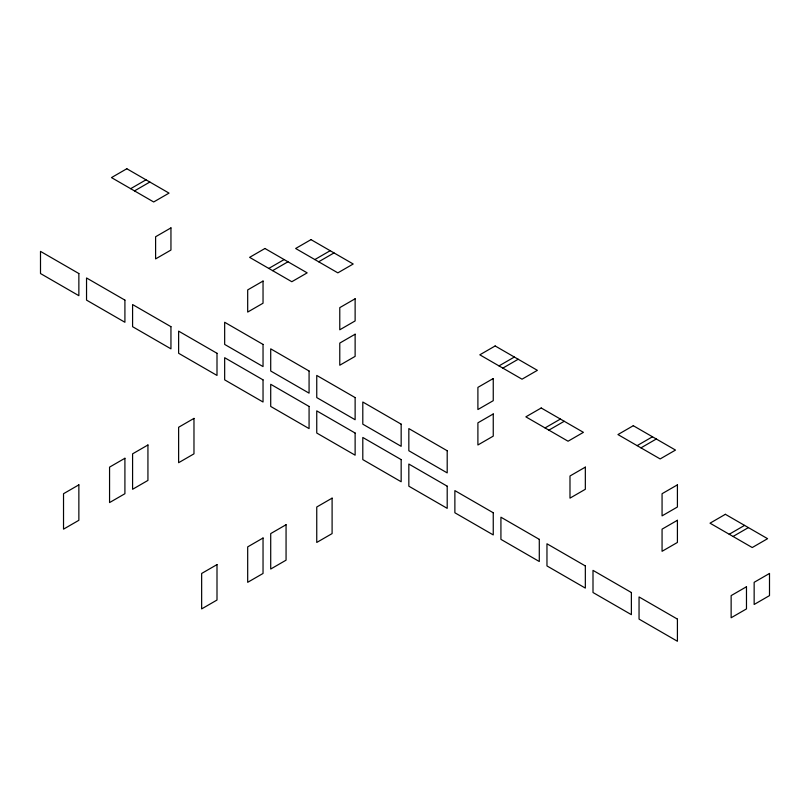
<?xml version="1.0" encoding="UTF-8"?>
<svg xmlns="http://www.w3.org/2000/svg" width="810" height="810" viewBox="0 0 810 810"><rect width="100%" height="100%" fill="white"/><g stroke="black" fill="none" stroke-linecap="round" stroke-linejoin="round"><path stroke-width="1.21" d="M130.663 188.679L146.013 179.82M134.5 190.897L149.85 182.037M268.788 268.434L284.138 259.565M272.626 270.641L287.975 261.782M314.837 259.565L330.186 250.705M318.674 261.782L334.014 252.923M499 365.897L514.35 357.038M502.838 368.115L518.187 359.255M545.049 427.923L560.388 419.064M548.886 430.14L564.226 421.281M637.126 445.642L652.475 436.782M640.963 447.859L656.313 439M729.213 534.256L744.562 525.386M733.05 536.463L748.399 527.604M126.826 168.743L111.486 177.603L153.687 201.973L169.037 193.114L126.826 168.743M170.951 227.893L155.601 236.753L155.601 258.906L170.951 250.047L170.951 227.893M264.951 248.488L249.612 257.357L291.813 281.718L307.162 272.859L264.951 248.488M311 239.628L295.65 248.488L337.851 272.859L353.2 263.999L311 239.628M263.037 281.06L247.688 289.919L247.688 312.073L263.037 303.213L263.037 281.06M355.124 298.779L339.775 307.638L339.775 329.791L355.124 320.932L355.124 298.779M78.864 484.856L63.524 493.715L63.524 529.153L78.864 520.293L78.864 484.856M124.912 458.268L109.563 467.127L109.563 502.575L124.912 493.715L124.912 458.268M147.936 444.984L132.587 453.843L132.587 489.28L147.936 480.421L147.936 444.984M193.975 418.395L178.625 427.255L178.625 462.702L193.975 453.843L193.975 418.395M355.124 334.216L339.775 343.086L339.775 365.229L355.124 356.37L355.124 334.216M495.163 345.961L479.814 354.82L522.025 379.191L537.374 370.332L495.163 345.961M493.25 378.523L477.9 387.382L477.9 409.536L493.25 400.677L493.25 378.523M216.999 564.6L201.649 573.46L201.649 608.907L216.999 600.038L216.999 564.6M263.037 538.012L247.688 546.882L247.688 582.319L263.037 573.46L263.037 538.012M286.062 524.728L270.712 533.587L270.712 569.035L286.062 560.166L286.062 524.728M332.1 498.14L316.75 507.009L316.75 542.447L332.1 533.587L332.1 498.14M493.25 413.971L477.9 422.83L477.9 444.984L493.25 436.124L493.25 413.971M541.212 407.987L525.862 416.846L568.063 441.217L583.413 432.348L541.212 407.987M633.288 425.706L617.949 434.565L660.15 458.936L675.499 450.076L633.288 425.706M585.336 467.127L569.987 475.996L569.987 498.14L585.336 489.28L585.336 467.127M677.413 484.856L662.064 493.715L662.064 515.869L677.413 507.009L677.413 484.856M677.413 520.293L662.064 529.153L662.064 551.306L677.413 542.447L677.413 520.293M725.375 514.309L710.026 523.179L752.237 547.54L767.586 538.68L725.375 514.309M746.476 586.754L731.136 595.613L731.136 617.767L746.476 608.907L746.476 586.754M769.5 573.46L754.15 582.319L754.15 604.473L769.5 595.613L769.5 573.46M263.037 344.422L224.664 322.269L224.664 344.422L263.037 366.576L263.037 344.422M309.076 371L270.712 348.847L270.712 371L309.076 393.154L309.076 371M355.124 397.578L316.75 375.435L316.75 397.589L355.124 419.732L355.124 397.578M401.163 424.167L362.799 402.013L362.799 424.167L401.163 446.32L401.163 424.167M447.201 450.745L408.837 428.591L408.837 450.745L447.201 472.898L447.201 450.745M78.864 273.537L40.5 251.383L40.5 273.537L78.864 295.69L78.864 273.537M124.912 300.115L86.538 277.962L86.538 300.115L124.912 322.269L124.912 300.115M170.951 326.693L132.587 304.55L132.587 326.693L170.951 348.847L170.951 326.693M216.999 353.281L178.625 331.128L178.625 353.281L216.999 375.435L216.999 353.281M263.037 379.86L224.664 357.706L224.664 379.86L263.037 402.013L263.037 379.86M309.076 406.448L270.712 384.294L270.712 406.448L309.076 428.601L309.076 406.448M355.124 433.026L316.75 410.873L316.75 433.026L355.124 455.179L355.124 433.026M401.163 459.604L362.799 437.461L362.799 459.604L401.163 481.758L401.163 459.604M447.201 486.192L408.837 464.039L408.837 486.192L447.201 508.346L447.201 486.192M493.25 512.77L454.876 490.617L454.876 512.77L493.25 534.924L493.25 512.77M539.288 539.359L500.924 517.205L500.924 539.359L539.288 561.512L539.288 539.359M585.336 565.937L546.963 543.783L546.963 565.937L585.336 588.09L585.336 565.937M631.375 592.515L593.001 570.372L593.001 592.515L631.375 614.668L631.375 592.515M677.413 619.103L639.049 596.95L639.049 619.103L677.413 641.257L677.413 619.103"/></g></svg>
